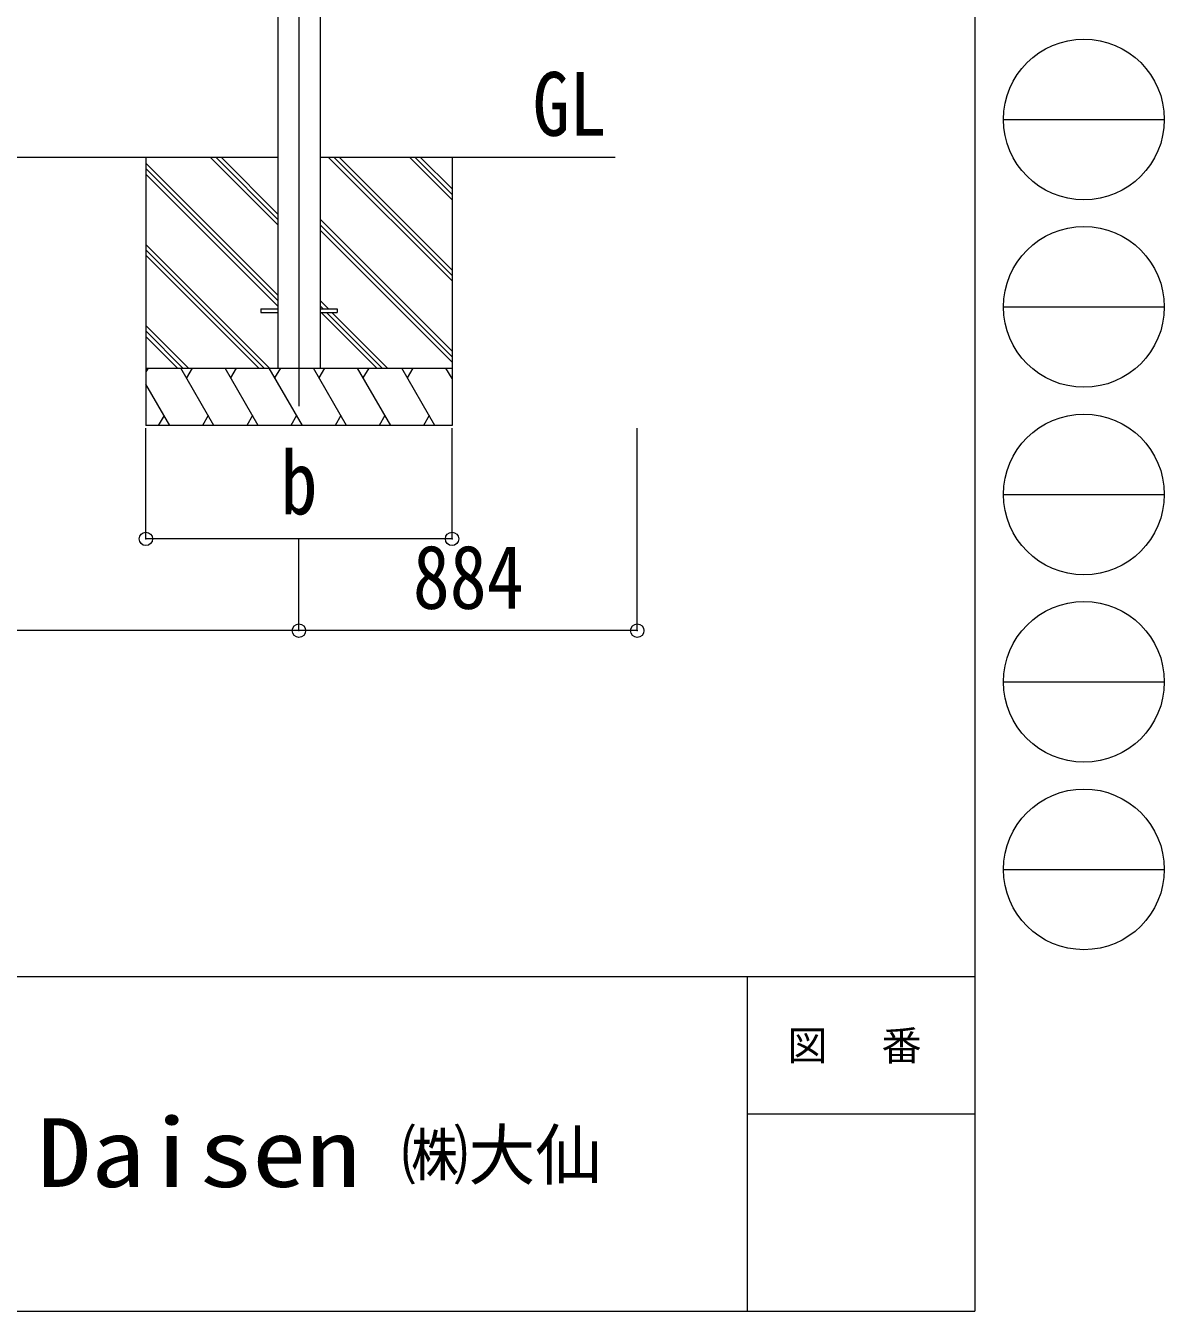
# Model space of a CAD drawing. Units: millimetres at full size, sheet at 1:35; details may follow other scales. Extents: x -9783 to 9892, y -6828 to 6752.
# Drawn here: x 6917 to 9892, y -6828 to -3468 of the extents above; entities that cross this region are included whole.
import ezdxf
from ezdxf.enums import TextEntityAlignment as Align

# ---------------------------------------------------------------- set-up
doc = ezdxf.new("R2010")
doc.units = ezdxf.units.MM
doc.header["$LTSCALE"] = 35
doc.header["$PDMODE"] = 32
doc.header["$PDSIZE"] = 35
for name, color, linetype, lineweight in [('0-0_0', 7, 'Continuous', 9), ('0-1_本体', 4, 'Continuous', 9), ('0-2_部品', 7, 'Continuous', 9), ('0-8_PARTS2', 2, 'Continuous', 9), ('0-A_寸法', 6, 'Continuous', 9), ('F-0_240', 7, 'Continuous', 9)]:
    doc.layers.add(name, color=color, linetype=linetype, lineweight=lineweight)
doc.styles.add('ＭＳ ゴシック', font='')
doc.styles.get('ＭＳ ゴシック').set_extended_font_data('MS Gothic')

msp = doc.modelspace()

# ---------------------------------------------------------------- linework, layer by layer
at = {"layer": '0-0_0'}
for p, q in [((7575.73, -3812.82), (5685.73, -3812.82)), ((7230.73, -3812.82), (7230.73, -4512.82)), ((7575.73, -4172.5), (7230.73, -3827.5)), ((7575.73, -3988.65), (7399.9, -3812.82)), ((7575.73, -3974.51), (7414.05, -3812.82)), ((7575.73, -3960.37), (7428.19, -3812.82)), ((8456.73, -3812.82), (7685.73, -3812.82)), ((8030.73, -4135.28), (7708.27, -3812.82)), ((8030.73, -4121.14), (7722.41, -3812.82)), ((8030.73, -4107), (7736.56, -3812.82)), ((8030.73, -3923.15), (7920.4, -3812.82)), ((8030.73, -3909.01), (7934.55, -3812.82)), ((8030.73, -3894.87), (7948.69, -3812.82)), ((8030.73, -3812.82), (8030.73, -4512.82)), ((7575.73, -4186.64), (7230.73, -3841.64)), ((7575.73, -4200.78), (7230.73, -3855.78)), ((8030.73, -4319.13), (7685.73, -3974.13)), ((8030.73, -4333.27), (7685.73, -3988.27)), ((8030.73, -4347.41), (7685.73, -4002.42)), ((7553.93, -4362.82), (7230.73, -4039.63)), ((7539.78, -4362.82), (7230.73, -4053.77)), ((7525.64, -4362.82), (7230.73, -4067.92)), ((7707.79, -4208.32), (7685.73, -4186.26)), ((7693.65, -4208.32), (7685.73, -4200.41)), ((7834.01, -4362.82), (7688.51, -4217.32)), ((7848.15, -4362.82), (7702.65, -4217.32)), ((7862.29, -4362.82), (7716.79, -4217.32)), ((7341.79, -4362.82), (7230.73, -4251.76)), ((7327.65, -4362.82), (7230.73, -4265.9)), ((7313.51, -4362.82), (7230.73, -4280.05)), ((7230.73, -4362.82), (8030.73, -4362.82)), ((7236.57, -4362.82), (7230.73, -4372.92)), ((7408.64, -4512.82), (7322.04, -4362.82)), ((7352.04, -4362.82), (7337.04, -4388.8)), ((7524.11, -4512.82), (7437.51, -4362.82)), ((7452.51, -4388.8), (7467.51, -4362.82)), ((7639.58, -4512.82), (7552.98, -4362.82)), ((7567.98, -4388.8), (7582.98, -4362.82)), ((7755.05, -4512.82), (7668.45, -4362.82)), ((7683.45, -4388.8), (7698.45, -4362.82)), ((7870.52, -4512.82), (7783.92, -4362.82)), ((7798.92, -4388.8), (7813.92, -4362.82)), ((7985.99, -4512.82), (7899.39, -4362.82)), ((7914.39, -4388.8), (7929.39, -4362.82)), ((8030.73, -4390.32), (8014.86, -4362.82)), ((7293.17, -4512.82), (7230.73, -4404.68)), ((7278.17, -4486.84), (7263.17, -4512.82)), ((7393.64, -4486.84), (7378.64, -4512.82)), ((7509.11, -4486.84), (7494.11, -4512.82)), ((7624.58, -4486.84), (7609.58, -4512.82)), ((7740.05, -4486.84), (7725.05, -4512.82)), ((7855.52, -4486.84), (7840.52, -4512.82)), ((7970.99, -4486.84), (7955.99, -4512.82)), ((8030.73, -4512.82), (7230.73, -4512.82))]:
    msp.add_line(p, q, dxfattribs=at)
at = {"layer": '0-1_本体'}
for p, q in [((7575.73, -1182.82), (7575.73, -4362.82)), ((7685.73, -1182.82), (7685.73, -4362.82))]:
    msp.add_line(p, q, dxfattribs=at)
at = {"layer": '0-2_部品', "color": 4}
for p, q in [((7530.73, -4208.32), (7530.73, -4217.32)), ((7530.73, -4208.32), (7575.73, -4208.32)), ((7530.73, -4217.32), (7575.73, -4217.32)), ((7685.73, -4208.32), (7730.73, -4208.32)), ((7685.73, -4217.32), (7730.73, -4217.32)), ((7730.73, -4208.32), (7730.73, -4217.32))]:
    msp.add_line(p, q, dxfattribs=at)
at = {"layer": '0-8_PARTS2'}
msp.add_line((7630.73, -1216.68), (7630.73, -4462.82), dxfattribs=at)
at = {"layer": '0-A_寸法'}
for p, q in [((7230.73, -4809.21), (7230.73, -4520.24)), ((8030.73, -4809.21), (8030.73, -4520.24)), ((8514.73, -5049.19), (8514.73, -4520.24)), ((8030.73, -4809.21), (7230.73, -4809.21)), ((7630.73, -5049.19), (7630.73, -4809.21)), ((7630.73, -5049.19), (5630.73, -5049.19)), ((8514.73, -5049.19), (7630.73, -5049.19))]:
    msp.add_line(p, q, dxfattribs=at)
for p in [(7230.73, -4809.21), (8030.73, -4809.21), (7630.73, -5049.19), (8514.73, -5049.19)]:
    msp.add_point(p, dxfattribs=at)
at = {"layer": 'F-0_240', "color": 5}
for p, q in [((9396.97, 6751.9), (9396.97, -6828.1)), ((-9783.03, -5953.1), (9396.97, -5953.1)), ((8801.97, -5953.1), (8801.97, -6828.1)), ((8801.97, -6311.85), (9396.97, -6311.85)), ((-9783.03, -6828.1), (9396.97, -6828.1))]:
    msp.add_line(p, q, dxfattribs=at)
at = {"layer": 'F-0_240', "color": 4}
for p, q in [((9471.77, -3713.1), (9891.77, -3713.1)), ((9471.77, -4203.1), (9891.77, -4203.1)), ((9471.77, -4693.1), (9891.77, -4693.1)), ((9471.77, -5183.1), (9891.77, -5183.1)), ((9471.77, -5673.1), (9891.77, -5673.1))]:
    msp.add_line(p, q, dxfattribs=at)
for centre in [(9681.77, -3713.1), (9681.77, -4203.1), (9681.77, -4693.1), (9681.77, -5183.1), (9681.77, -5673.1)]:
    msp.add_circle(centre, 210, dxfattribs=at)

# ---------------------------------------------------------------- texts
at = {"layer": '0-0_0', "style": 'ＭＳ ゴシック', "width": 0.85}
msp.add_text('GL', height=166.8, dxfattribs=at).set_placement((8241.24, -3805.88), align=Align.BOTTOM_LEFT)
at = {"layer": '0-A_寸法', "color": 7, "style": 'ＭＳ ゴシック', "width": 0.85}
for s, p in [('b', (7582.61, -4794.83)), ('884', (7928.36, -5042.19))]:
    msp.add_text(s, height=166.8, dxfattribs=at).set_placement(p, align=Align.BOTTOM_LEFT)
at = {"layer": 'F-0_240', "style": 'ＭＳ ゴシック', "width": 1.15}
msp.add_text('Daisen', height=179.6, dxfattribs=at).set_placement((6947.05, -6556.97), align=Align.BOTTOM_LEFT)
at = {"layer": 'F-0_240', "style": 'ＭＳ ゴシック'}
msp.add_text('㈱大仙\u3000', height=128.3, dxfattribs=at).set_placement((7898.35, -6521.97), align=Align.BOTTOM_LEFT)
at = {"layer": 'F-0_240', "insert": (8906.97, -6180.6), "char_height": 76.98, "attachment_point": 7, "style": 'ＭＳ ゴシック'}
msp.add_mtext('\\T1.17;図\u3000番', dxfattribs=at)

doc.saveas('drawing.dxf')
